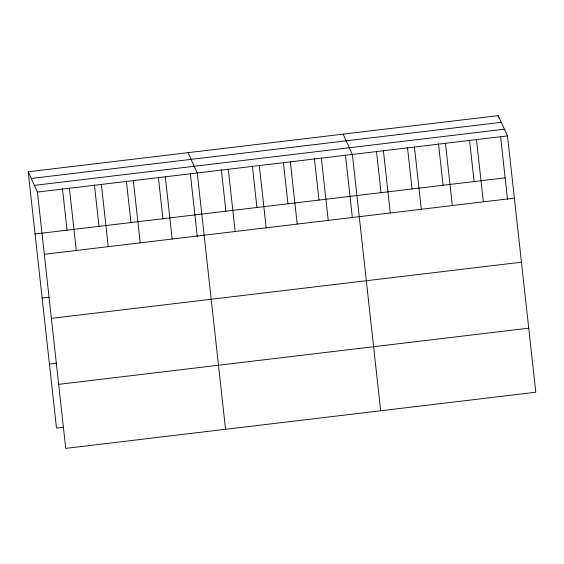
<?xml version="1.0" encoding="UTF-8"?>
<svg xmlns="http://www.w3.org/2000/svg" width="564" height="564" viewBox="0 0 564 564"><rect width="100%" height="100%" fill="white"/><g stroke="black" fill="none" stroke-linecap="round" stroke-linejoin="round"><path stroke-width="0.85" d="M28.2 171.766L498.266 115.613L507.501 135.917L535.8 392.234L65.734 448.387L37.435 192.07L28.2 171.766L56.499 428.083L63.408 427.258M31.246 178.464L501.311 122.31M34.39 185.366L504.456 129.212M37.435 192.07L507.501 135.917M35.074 233.997L505.132 177.843M44.309 254.301L514.375 198.147M42.145 298.046L49.054 297.221M51.38 318.35L521.446 262.197M49.428 364.034L56.337 363.209M58.663 384.338L528.729 328.185M343.145 134.14L352.38 154.444L380.679 410.768M188.023 152.675L197.259 172.972L225.558 429.296M498.266 115.613L498.456 117.34M500.557 136.354L507.522 199.487M476.474 139.618L483.348 201.856M469.53 140.062L474.112 181.552M445.454 143.327L452.321 205.564M438.503 143.771L443.085 185.26M414.427 147.035L421.301 209.265M407.483 147.472L412.065 188.961M383.407 150.736L390.274 212.973M376.456 151.18L381.038 192.669M345.436 154.888L352.401 218.014M321.353 158.153L328.227 220.383M314.409 158.59L318.991 200.086M290.333 161.854L297.2 224.091M283.382 162.298L287.964 203.787M259.306 165.562L266.18 227.8M252.362 166.006L256.944 207.496M228.286 169.27L235.153 231.501M221.335 169.715L225.917 211.204M190.315 173.416L197.28 236.549M165.294 176.793L172.168 239.03M158.35 177.237L162.925 218.726M133.33 180.614L140.203 242.844M126.385 181.051L130.961 222.547M101.365 184.428L108.239 246.665M94.421 184.872L98.996 226.361M69.4 188.249L76.274 250.479M62.456 188.693L67.038 230.182"/></g></svg>
